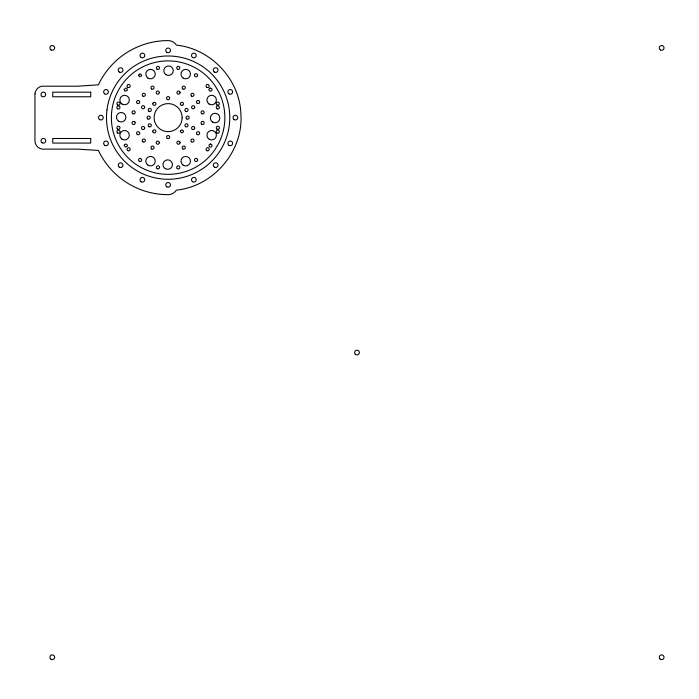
<?xml version="1.0" encoding="UTF-8"?>
<svg xmlns="http://www.w3.org/2000/svg" width="699" height="699" viewBox="0 0 699 699"><rect width="100%" height="100%" fill="white"/><g stroke="black" fill="none" stroke-linecap="round" stroke-linejoin="round"><path stroke-width="1.05" d="M144.658 128.066A1.564 1.564 0 0 0 142.386 126.606A1.564 1.564 0 0 0 142.255 129.315A1.564 1.564 0 0 0 144.658 128.066L144.667 127.969M159.328 92.679A1.573 1.573 0 0 0 157.039 91.202A1.573 1.573 0 0 0 156.908 93.919A1.573 1.573 0 0 0 159.328 92.679L159.328 92.574M180.054 142.736A1.573 1.573 0 0 0 177.773 141.25A1.573 1.573 0 0 0 177.633 143.977A1.573 1.573 0 0 0 180.054 142.736L180.054 142.631M194.715 107.34A1.564 1.564 0 0 0 192.443 105.872A1.564 1.564 0 0 0 192.312 108.581A1.564 1.564 0 0 0 194.715 107.34L194.724 107.244M177.205 168.503L177.441 168.677A1.564 1.564 0 0 0 179.608 166.519L179.425 166.283A1.564 1.564 0 0 0 177.188 166.248A1.564 1.564 0 0 0 177.214 168.494M194.715 127.926L194.715 128.022A1.573 1.573 0 0 1 192.339 129.341A1.573 1.573 0 0 1 192.382 126.624A1.573 1.573 0 0 1 194.715 128.022M180.062 92.53L180.062 92.626A1.573 1.573 0 0 1 177.686 93.946A1.573 1.573 0 0 1 177.729 91.228A1.573 1.573 0 0 1 180.062 92.626M159.328 142.587L159.328 142.683A1.573 1.573 0 0 1 156.943 144.003A1.573 1.573 0 0 1 156.995 141.277A1.573 1.573 0 0 1 159.32 142.683M144.667 107.192L144.667 107.288A1.573 1.573 0 0 1 142.29 108.607A1.573 1.573 0 0 1 142.334 105.89A1.573 1.573 0 0 1 144.667 107.288M34.967 93.937L34.95 140.796A8.405 8.405 0 0 0 42.298 149.132L77.65 149.132L98.41 150.434A77.047 77.047 0 0 0 163.286 194.523L167.507 194.654A9.803 9.803 0 0 0 176.401 190.119C213.405 186.467 243.872 151.063 240.858 113.649C239.687 79.048 210.591 48.642 176.401 45.129A9.803 9.803 0 0 0 167.507 40.603L163.286 40.734A77.047 77.047 0 0 0 98.41 84.824L77.685 86.204L41.783 86.204A8.405 8.405 0 0 0 34.967 93.937M182.133 117.624L182.107 118.507A14.006 14.006 0 0 1 180.403 124.378L179.46 125.864A14.006 14.006 0 0 1 169.001 131.604L167.244 131.604A14.006 14.006 0 0 1 154.802 121.958L154.558 121.11A14.006 14.006 0 0 1 154.558 114.147L155.449 111.665A14.006 14.006 0 0 1 159.888 106.292L162.159 104.955A14.006 14.006 0 0 1 182.107 116.75L182.133 117.624M124.212 89.498L124.212 89.594A1.573 1.573 0 0 0 125.339 91.15L127.131 90.442A1.573 1.573 0 0 0 127.349 89.594L127.078 88.756A1.573 1.573 0 0 0 125.829 88.074L124.23 89.402M124.212 145.462L125.436 147.139L127.253 146.143A1.573 1.573 0 0 0 127.34 145.759C127.62 143.758 124.308 143.435 124.212 145.462M138.577 75.134L139.8 76.811L141.617 75.807A1.573 1.573 0 0 0 141.705 75.134L140.088 73.71L138.577 75.134M152.801 103.714L152.801 104.011A1.573 1.573 0 0 0 154.016 105.392L155.248 105.156A1.573 1.573 0 0 0 154.505 102.299L153.474 102.57A1.573 1.573 0 0 0 152.801 103.714M152.801 131.246L152.793 131.351A1.573 1.573 0 0 0 153.929 132.897L154.986 132.827A1.573 1.573 0 0 0 154.505 129.831L153.824 129.918A1.573 1.573 0 0 0 152.854 130.958L152.801 131.246M194.549 75.134L194.54 75.239A1.573 1.573 0 0 0 195.676 76.785L196.734 76.724A1.573 1.573 0 0 0 196.052 73.71L195.484 73.841A1.573 1.573 0 0 0 194.602 74.845L194.549 75.134M197.677 160.019L197.668 160.115A1.573 1.573 0 0 1 197.074 161.216L196.734 161.417A1.573 1.573 0 0 1 194.637 160.508A1.573 1.573 0 0 1 195.668 158.472A1.573 1.573 0 0 1 197.642 159.625L197.677 160.019M106.973 109.9L106.964 109.944A61.416 61.416 0 0 0 106.973 125.313L107.576 129.175A61.634 61.634 0 0 0 160.403 178.778L160.438 178.787A61.416 61.416 0 0 0 175.807 178.787L175.851 178.778A61.634 61.634 0 0 0 229.281 125.357L229.281 125.313A61.416 61.416 0 0 0 229.281 109.944L229.281 109.9A61.634 61.634 0 0 0 175.851 56.479A61.416 61.416 0 0 0 160.438 56.47A61.634 61.634 0 0 0 106.973 109.9M223.497 130.005L222.605 133.457A56.733 56.733 0 0 1 218.673 143.382L215.047 149.516A56.733 56.733 0 0 1 122.229 150.975A56.733 56.733 0 0 1 152.295 63.146L155.746 62.255A56.733 56.733 0 0 1 180.499 62.255L183.951 63.146A56.733 56.733 0 0 1 215.047 85.741L218.673 91.866A56.733 56.733 0 0 1 222.605 101.801L223.497 105.252A56.733 56.733 0 0 1 223.497 130.005M180.447 130.774L180.412 130.862A1.573 1.573 0 0 0 180.325 131.447L181.644 132.941L183.365 131.919A1.573 1.573 0 0 0 183.4 130.949L181.932 129.822L180.447 130.774M182.605 105.261L181.452 105.366A1.573 1.573 0 0 1 181.268 102.421L182.037 102.299A1.573 1.573 0 0 1 182.605 105.261M210.032 88.135L209.936 88.17A1.573 1.573 0 0 0 210.425 91.211L210.722 91.193A1.573 1.573 0 0 0 210.521 88.074L210.032 88.135M210.521 144.046L210.416 144.046A1.573 1.573 0 0 0 210.233 147.157L210.521 147.183A1.573 1.573 0 0 0 211.509 144.431L210.521 144.046M90.73 92.181L52.731 92.181L52.731 96.768L90.73 96.768L90.73 92.181M90.73 138.498L52.731 138.498L52.731 143.077L90.73 143.077L90.73 138.498M51.106 659.314A2.385 2.385 0 0 0 54.671 657.252A2.385 2.385 0 0 0 51.106 655.19A2.385 2.385 0 0 0 51.106 659.314M51.106 49.944A2.385 2.385 0 0 0 54.671 47.881A2.385 2.385 0 0 0 51.106 45.819A2.385 2.385 0 0 0 51.106 49.944M660.476 49.944A2.385 2.385 0 0 0 664.05 47.881A2.385 2.385 0 0 0 660.476 45.819A2.385 2.385 0 0 0 660.476 49.944M659.987 658.939A2.385 2.385 0 0 0 663.971 657.873A2.385 2.385 0 0 0 661.053 654.954A2.385 2.385 0 0 0 659.987 658.939M355.293 354.253A2.385 2.385 0 0 0 359.277 353.187A2.385 2.385 0 0 0 356.368 350.269A2.385 2.385 0 0 0 355.293 354.253M137.336 103.365A1.573 1.573 0 0 0 139.73 102.071A1.573 1.573 0 0 0 137.415 100.647A1.573 1.573 0 0 0 137.336 103.365M151.7 89A1.573 1.573 0 0 0 154.095 87.707A1.573 1.573 0 0 0 151.779 86.283A1.573 1.573 0 0 0 151.7 89M197.267 103.365A1.573 1.573 0 0 0 199.661 102.071A1.573 1.573 0 0 0 197.345 100.647A1.573 1.573 0 0 0 197.267 103.365M182.902 89A1.573 1.573 0 0 0 185.296 87.707A1.573 1.573 0 0 0 182.981 86.283A1.573 1.573 0 0 0 182.902 89M182.902 148.931A1.573 1.573 0 0 0 185.296 147.638A1.573 1.573 0 0 0 182.981 146.213A1.573 1.573 0 0 0 182.902 148.931M197.267 134.566A1.573 1.573 0 0 0 199.661 133.273A1.573 1.573 0 0 0 197.345 131.849A1.573 1.573 0 0 0 197.267 134.566M151.7 148.931A1.573 1.573 0 0 0 154.095 147.638A1.573 1.573 0 0 0 151.779 146.213A1.573 1.573 0 0 0 151.7 148.931M137.336 134.566A1.573 1.573 0 0 0 139.73 133.273A1.573 1.573 0 0 0 137.415 131.849A1.573 1.573 0 0 0 137.336 134.566M167.341 99.52A1.573 1.573 0 0 0 169.691 98.166A1.573 1.573 0 0 0 167.341 96.803A1.573 1.573 0 0 0 167.341 99.52M217.066 129.14A1.564 1.564 0 0 0 219.425 127.786A1.564 1.564 0 0 0 217.074 126.423A1.564 1.564 0 0 0 217.066 129.14M217.066 108.826A1.564 1.564 0 0 0 219.425 107.471A1.564 1.564 0 0 0 217.074 106.108A1.564 1.564 0 0 0 217.066 108.826M186.808 118.987A1.573 1.573 0 0 0 189.158 117.633A1.573 1.573 0 0 0 186.808 116.27A1.573 1.573 0 0 0 186.808 118.987M206.808 150.626A1.573 1.573 0 0 0 209.184 149.315A1.573 1.573 0 0 0 206.86 147.908A1.573 1.573 0 0 0 206.808 150.626M201.801 124.282A1.573 1.573 0 0 0 204.178 122.963A1.573 1.573 0 0 0 201.854 121.565A1.573 1.573 0 0 0 201.801 124.282M216.97 133.028A1.564 1.564 0 0 0 219.346 131.718A1.564 1.564 0 0 0 217.022 130.32A1.564 1.564 0 0 0 216.97 133.028M185.646 111.29A1.573 1.573 0 0 0 188.057 110.04A1.573 1.573 0 0 0 185.759 108.572A1.573 1.573 0 0 0 185.646 111.29M117.668 104.972A1.573 1.573 0 0 0 120.053 103.662A1.573 1.573 0 0 0 117.72 102.255A1.573 1.573 0 0 0 117.668 104.972M185.681 126.702A1.573 1.573 0 0 0 188.057 125.383A1.573 1.573 0 0 0 185.733 123.985A1.573 1.573 0 0 0 185.681 126.702M191.64 141.871A1.573 1.573 0 0 0 194.025 140.56A1.573 1.573 0 0 0 191.701 139.153A1.573 1.573 0 0 0 191.64 141.871M117.607 129.14A1.573 1.573 0 0 0 119.966 127.786A1.573 1.573 0 0 0 117.615 126.423A1.573 1.573 0 0 0 117.607 129.14M148.922 126.676A1.573 1.573 0 0 0 151.333 125.427A1.573 1.573 0 0 0 149.036 123.968A1.573 1.573 0 0 0 148.922 126.676M142.954 141.853A1.573 1.573 0 0 0 145.366 140.595A1.573 1.573 0 0 0 143.068 139.136A1.573 1.573 0 0 0 142.954 141.853M127.786 150.608A1.573 1.573 0 0 0 130.197 149.35A1.573 1.573 0 0 0 127.908 147.891A1.573 1.573 0 0 0 127.786 150.608M134.951 122.072A1.573 1.573 0 0 0 132.775 121.626A1.573 1.573 0 0 0 132.329 123.802A1.573 1.573 0 0 0 134.505 124.247A1.573 1.573 0 0 0 134.951 122.072M117.633 133.011A1.564 1.564 0 0 0 120.045 131.762A1.564 1.564 0 0 0 117.755 130.302A1.564 1.564 0 0 0 117.633 133.011M148.948 111.307A1.573 1.573 0 0 0 151.333 109.996A1.573 1.573 0 0 0 149.001 108.59A1.573 1.573 0 0 0 148.948 111.307M142.98 96.139A1.573 1.573 0 0 0 145.366 94.828A1.573 1.573 0 0 0 143.033 93.421A1.573 1.573 0 0 0 142.98 96.139M127.821 87.384A1.573 1.573 0 0 0 130.197 86.073A1.573 1.573 0 0 0 127.873 84.666A1.573 1.573 0 0 0 127.821 87.384M132.827 113.727A1.573 1.573 0 0 0 135.204 112.417A1.573 1.573 0 0 0 132.88 111.01A1.573 1.573 0 0 0 132.827 113.727M147.873 118.987A1.573 1.573 0 0 0 150.224 117.633A1.573 1.573 0 0 0 147.873 116.27A1.573 1.573 0 0 0 147.873 118.987M157.179 168.712A1.573 1.573 0 0 0 159.538 167.358A1.573 1.573 0 0 0 157.188 165.995A1.573 1.573 0 0 0 157.179 168.712M167.341 138.454A1.573 1.573 0 0 0 169.691 137.1A1.573 1.573 0 0 0 167.341 135.737A1.573 1.573 0 0 0 167.341 138.454M191.613 96.121A1.573 1.573 0 0 0 194.025 94.863A1.573 1.573 0 0 0 191.727 93.404A1.573 1.573 0 0 0 191.613 96.121M206.773 87.366A1.573 1.573 0 0 0 209.184 86.108A1.573 1.573 0 0 0 206.895 84.649A1.573 1.573 0 0 0 206.773 87.366M201.766 113.71A1.573 1.573 0 0 0 204.178 112.452A1.573 1.573 0 0 0 201.889 110.992A1.573 1.573 0 0 0 201.766 113.71M216.935 104.946A1.564 1.564 0 0 0 219.337 103.697A1.564 1.564 0 0 0 217.057 102.246A1.564 1.564 0 0 0 216.935 104.946M157.1 69.201A1.573 1.573 0 0 0 159.538 67.995A1.573 1.573 0 0 0 157.266 66.492A1.573 1.573 0 0 0 157.1 69.201M212.679 122.115A4.736 4.736 0 0 0 219.818 118.079A4.736 4.736 0 0 0 212.749 113.92A4.736 4.736 0 0 0 212.679 122.115M165.314 168.66A4.736 4.736 0 0 0 172.452 164.623A4.736 4.736 0 0 0 165.383 160.464A4.736 4.736 0 0 0 165.314 168.66M183.321 78.174A4.736 4.736 0 0 0 190.451 74.12A4.736 4.736 0 0 0 183.374 69.97A4.736 4.736 0 0 0 183.321 78.174M209.272 139.302A4.736 4.736 0 0 0 216.402 135.248A4.736 4.736 0 0 0 209.324 131.097A4.736 4.736 0 0 0 209.272 139.302M209.071 104.002A4.736 4.736 0 0 0 216.393 100.298A4.736 4.736 0 0 0 209.525 95.807A4.736 4.736 0 0 0 209.071 104.002M183.121 165.13A4.736 4.736 0 0 0 190.443 161.434A4.736 4.736 0 0 0 183.584 156.943A4.736 4.736 0 0 0 183.121 165.13M121.993 139.18A4.736 4.736 0 0 0 129.315 135.484A4.736 4.736 0 0 0 122.447 130.993A4.736 4.736 0 0 0 121.993 139.18M166.135 74.749A4.736 4.736 0 0 0 173.273 70.713A4.736 4.736 0 0 0 166.205 66.554A4.736 4.736 0 0 0 166.135 74.749M118.769 121.294A4.736 4.736 0 0 0 125.899 117.257A4.736 4.736 0 0 0 118.839 113.098A4.736 4.736 0 0 0 118.769 121.294M147.943 78.052A4.736 4.736 0 0 0 155.265 74.356A4.736 4.736 0 0 0 148.398 69.865A4.736 4.736 0 0 0 147.943 78.052M148.136 165.252A4.736 4.736 0 0 0 155.265 161.198A4.736 4.736 0 0 0 148.197 157.048A4.736 4.736 0 0 0 148.136 165.252M122.194 104.125A4.736 4.736 0 0 0 129.324 100.071A4.736 4.736 0 0 0 122.246 95.92A4.736 4.736 0 0 0 122.194 104.125M139.328 161.32A1.573 1.573 0 0 0 141.714 160.027A1.573 1.573 0 0 0 139.407 158.603A1.573 1.573 0 0 0 139.328 161.32M117.572 108.808A1.573 1.573 0 0 0 119.966 107.515A1.573 1.573 0 0 0 117.65 106.091A1.573 1.573 0 0 0 117.572 108.808M177.459 69.227A1.573 1.573 0 0 0 179.853 67.943A1.573 1.573 0 0 0 177.537 66.519A1.573 1.573 0 0 0 177.459 69.227M99.704 119.669A2.35 2.35 0 0 0 103.234 117.624A2.35 2.35 0 0 0 99.704 115.588A2.35 2.35 0 0 0 99.704 119.669M104.824 145.401A2.35 2.35 0 0 0 108.354 143.356A2.35 2.35 0 0 0 104.824 141.32A2.35 2.35 0 0 0 104.824 145.401M119.398 167.21A2.35 2.35 0 0 0 122.928 165.174A2.35 2.35 0 0 0 119.398 163.138A2.35 2.35 0 0 0 119.398 167.21M141.093 181.714A2.35 2.35 0 0 0 144.745 179.896A2.35 2.35 0 0 0 141.347 177.642A2.35 2.35 0 0 0 141.093 181.714M166.825 186.825A2.35 2.35 0 0 0 170.477 185.017A2.35 2.35 0 0 0 167.078 182.762A2.35 2.35 0 0 0 166.825 186.825M192.557 181.714A2.35 2.35 0 0 0 196.209 179.896A2.35 2.35 0 0 0 192.81 177.642A2.35 2.35 0 0 0 192.557 181.714M214.497 167.21A2.35 2.35 0 0 0 218.027 165.174A2.35 2.35 0 0 0 214.497 163.138A2.35 2.35 0 0 0 214.497 167.21M229.071 145.401A2.35 2.35 0 0 0 232.601 143.356A2.35 2.35 0 0 0 229.071 141.32A2.35 2.35 0 0 0 229.071 145.401M234.06 119.59A2.35 2.35 0 0 0 237.712 117.773A2.35 2.35 0 0 0 234.322 115.518A2.35 2.35 0 0 0 234.06 119.59M228.949 93.858A2.35 2.35 0 0 0 232.601 92.041A2.35 2.35 0 0 0 229.202 89.787A2.35 2.35 0 0 0 228.949 93.858M214.366 72.041A2.35 2.35 0 0 0 218.018 70.232A2.35 2.35 0 0 0 214.628 67.969A2.35 2.35 0 0 0 214.366 72.041M192.557 57.467A2.35 2.35 0 0 0 196.209 55.649A2.35 2.35 0 0 0 192.81 53.395A2.35 2.35 0 0 0 192.557 57.467M166.825 52.346A2.35 2.35 0 0 0 170.477 50.538A2.35 2.35 0 0 0 167.078 48.275A2.35 2.35 0 0 0 166.825 52.346M141.215 57.545A2.35 2.35 0 0 0 144.745 55.501A2.35 2.35 0 0 0 141.215 53.465A2.35 2.35 0 0 0 141.215 57.545M119.398 72.119A2.35 2.35 0 0 0 122.928 70.083A2.35 2.35 0 0 0 119.398 68.039A2.35 2.35 0 0 0 119.398 72.119M104.701 93.858A2.35 2.35 0 0 0 108.354 92.041A2.35 2.35 0 0 0 104.955 89.787A2.35 2.35 0 0 0 104.701 93.858M42.176 96.497A2.35 2.35 0 0 0 45.706 94.461A2.35 2.35 0 0 0 42.176 92.425A2.35 2.35 0 0 0 42.176 96.497M42.054 142.753A2.35 2.35 0 0 0 45.706 140.945A2.35 2.35 0 0 0 42.307 138.682A2.35 2.35 0 0 0 42.054 142.753"/></g></svg>
